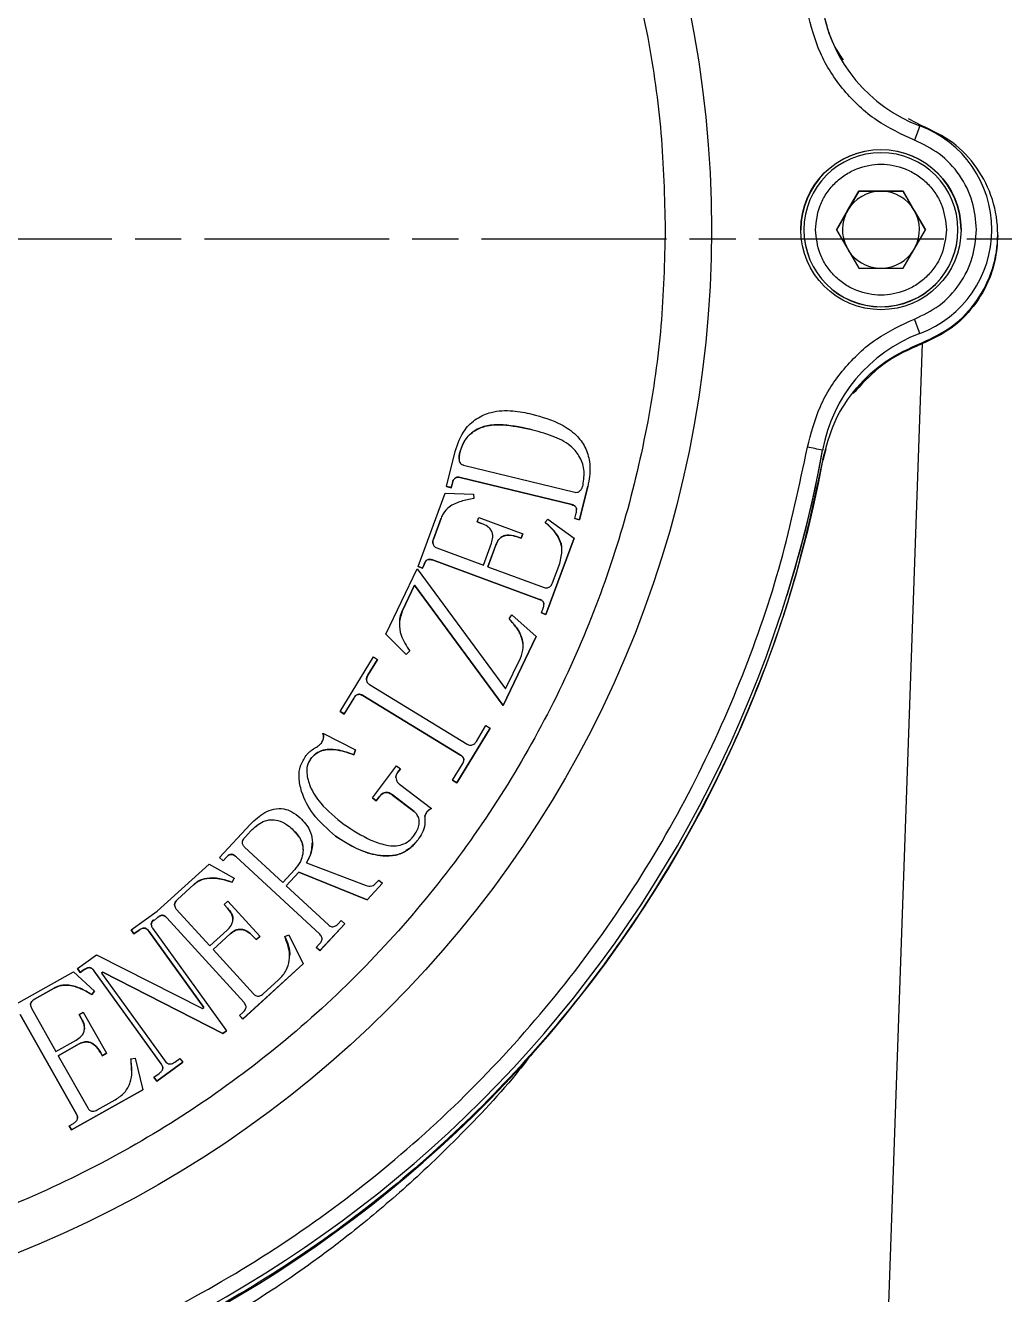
# Model space of a CAD drawing. Header units: millimetres. Extents: x 1890 to 4327, y 775 to 2498.
# Drawn here: x 3689.4 to 3753, y 2138.4 to 2220.8 of the extents above; entities that cross this region are included whole.
import ezdxf

# ---------------------------------------------------------------- set-up
doc = ezdxf.new("R2010")
doc.units = ezdxf.units.MM
doc.linetypes.add('AM_ISO08W050', pattern=[18, 12, -1.5, 3, -1.5])
doc.layers.add('AM_7', color=4, linetype='AM_ISO08W050', lineweight=25)

msp = doc.modelspace()

# ---------------------------------------------------------------- linework, layer by layer
at = {"color": 7, "linetype": 'Continuous', "lineweight": 25}
for p, q in [((3747.579, 2214.294), (3746.729, 2214.734)), ((3743.493, 2210.043), (3742.05, 2207.543)), ((3742.771, 2208.786), (3743.493, 2210.036)), ((3746.38, 2210.043), (3743.493, 2210.043)), ((3743.493, 2210.036), (3743.493, 2210.043)), ((3743.493, 2210.036), (3744.936, 2210.036)), ((3744.936, 2210.036), (3746.38, 2210.036)), ((3747.823, 2207.543), (3746.38, 2210.043)), ((3746.38, 2210.043), (3746.38, 2210.036)), ((3746.38, 2210.036), (3747.101, 2208.786)), ((3742.052, 2207.539), (3742.771, 2208.786)), ((3747.101, 2208.786), (3747.821, 2207.539)), ((3739.936, 2207.541), (3739.936, 2207.53)), ((3742.05, 2207.543), (3743.493, 2205.043)), ((3746.38, 2205.043), (3747.823, 2207.543)), ((3749.936, 2207.53), (3749.936, 2207.541)), ((3752.136, 2207.511), (3752.136, 2207.545)), ((3752.514, 2207.174), (3752.514, 2207.246)), ((3743.493, 2205.043), (3746.38, 2205.043)), ((3747.468, 2200.805), (3747.468, 2200.771)), ((3744.382, 2107.118), (3747.631, 2200.154)), ((3747.579, 2200.198), (3747.579, 2200.127)), ((3716.738, 2190.869), (3717.291, 2193.144)), ((3741.146, 2193.198), (3741.146, 2193.232)), ((3741.365, 2193.297), (3741.167, 2192.554)), ((3724.86, 2189.69), (3717.63, 2191.452)), ((3717.63, 2191.452), (3717.63, 2191.45)), ((3717.829, 2192.261), (3725.058, 2190.499)), ((3726.042, 2192.157), (3726.042, 2192.159)), ((3717.043, 2190.794), (3716.738, 2190.869)), ((3716.738, 2190.869), (3716.738, 2190.867)), ((3716.738, 2190.867), (3717.043, 2190.791)), ((3717.116, 2191.096), (3717.043, 2190.794)), ((3717.043, 2190.791), (3717.116, 2191.094)), ((3717.043, 2190.794), (3717.043, 2190.791)), ((3717.116, 2191.096), (3717.116, 2191.094)), ((3717.63, 2191.45), (3724.86, 2189.688)), ((3725.902, 2190.884), (3725.372, 2188.709)), ((3725.372, 2188.707), (3725.902, 2190.882)), ((3725.902, 2190.884), (3725.902, 2190.882)), ((3714.891, 2185.667), (3716.646, 2190.435)), ((3716.646, 2190.435), (3718.497, 2190.359)), ((3718.497, 2190.359), (3718.503, 2190.08)), ((3724.86, 2189.69), (3724.86, 2189.688)), ((3725.068, 2188.782), (3725.155, 2189.137)), ((3716.384, 2188.818), (3715.883, 2187.456)), ((3715.883, 2187.454), (3716.384, 2188.816)), ((3716.384, 2188.818), (3716.384, 2188.816)), ((3718.721, 2188.566), (3718.829, 2188.857)), ((3719.012, 2188.46), (3718.721, 2188.566)), ((3718.721, 2188.566), (3718.721, 2188.564)), ((3718.721, 2188.564), (3719.012, 2188.458)), ((3718.829, 2188.857), (3721.697, 2187.801)), ((3719.012, 2188.46), (3719.012, 2188.458)), ((3723.13, 2188.545), (3723.317, 2188.753)), ((3723.317, 2188.753), (3725.018, 2187.518)), ((3725.372, 2188.709), (3725.068, 2188.782)), ((3725.068, 2188.782), (3725.068, 2188.78)), ((3725.068, 2188.78), (3725.372, 2188.707)), ((3725.372, 2188.709), (3725.372, 2188.707)), ((3715.883, 2187.456), (3715.883, 2187.454)), ((3721.589, 2187.51), (3721.395, 2187.582)), ((3721.395, 2187.582), (3721.395, 2187.579)), ((3721.395, 2187.579), (3721.589, 2187.508)), ((3721.697, 2187.801), (3721.589, 2187.51)), ((3721.589, 2187.508), (3721.697, 2187.799)), ((3721.589, 2187.51), (3721.589, 2187.508)), ((3721.697, 2187.801), (3721.697, 2187.799)), ((3725.018, 2187.518), (3723.192, 2182.558)), ((3723.192, 2182.556), (3725.018, 2187.516)), ((3725.018, 2187.518), (3725.018, 2187.516)), ((3716.111, 2186.877), (3719.125, 2185.767)), ((3719.125, 2185.767), (3719.646, 2187.177)), ((3719.938, 2187.069), (3719.418, 2185.659)), ((3719.419, 2185.659), (3719.938, 2187.067)), ((3719.938, 2187.069), (3719.938, 2187.067)), ((3715.275, 2185.802), (3715.184, 2185.559)), ((3715.184, 2185.557), (3715.275, 2185.8)), ((3715.275, 2185.802), (3715.275, 2185.8)), ((3722.78, 2183.538), (3715.826, 2186.098)), ((3715.826, 2186.096), (3715.826, 2186.098)), ((3715.826, 2186.096), (3722.78, 2183.536)), ((3723.616, 2184.611), (3724.08, 2185.875)), ((3712.796, 2181.275), (3714.832, 2185.525)), ((3714.832, 2185.525), (3720.571, 2177.721)), ((3715.184, 2185.559), (3714.891, 2185.667)), ((3714.891, 2185.667), (3714.891, 2185.665)), ((3714.891, 2185.665), (3715.184, 2185.557)), ((3715.184, 2185.559), (3715.184, 2185.557)), ((3719.418, 2185.659), (3723.065, 2184.316)), ((3714.667, 2184.455), (3713.885, 2182.822)), ((3713.885, 2182.82), (3714.667, 2184.453)), ((3720.403, 2176.652), (3714.667, 2184.455)), ((3714.667, 2184.455), (3714.667, 2184.453)), ((3714.667, 2184.453), (3720.403, 2176.65)), ((3722.78, 2183.538), (3722.78, 2183.536)), ((3713.885, 2182.822), (3713.885, 2182.82)), ((3720.796, 2182.267), (3720.977, 2182.525)), ((3720.977, 2182.525), (3722.553, 2181.136)), ((3722.899, 2182.666), (3723.007, 2182.956)), ((3723.192, 2182.558), (3722.899, 2182.666)), ((3722.899, 2182.666), (3722.899, 2182.663)), ((3722.899, 2182.663), (3723.192, 2182.556)), ((3723.192, 2182.558), (3723.192, 2182.556)), ((3714.118, 2179.954), (3712.796, 2181.275)), ((3712.796, 2181.275), (3712.796, 2181.273)), ((3712.796, 2181.273), (3714.118, 2179.951)), ((3722.553, 2181.136), (3720.403, 2176.652)), ((3720.403, 2176.65), (3722.553, 2181.134)), ((3722.553, 2181.136), (3722.553, 2181.134)), ((3714.343, 2180.189), (3714.118, 2179.954)), ((3714.118, 2179.951), (3714.343, 2180.186)), ((3714.118, 2179.954), (3714.118, 2179.951)), ((3714.343, 2180.189), (3714.343, 2180.186)), ((3709.823, 2176.256), (3711.986, 2179.801)), ((3712.252, 2179.639), (3711.63, 2178.62)), ((3711.63, 2178.618), (3712.252, 2179.637)), ((3711.986, 2179.801), (3712.252, 2179.639)), ((3712.252, 2179.639), (3712.252, 2179.637)), ((3720.571, 2177.721), (3721.534, 2179.73)), ((3711.63, 2178.62), (3711.63, 2178.618)), ((3711.742, 2178.004), (3718.077, 2174.137)), ((3710.711, 2177.114), (3710.089, 2176.095)), ((3710.089, 2176.092), (3710.711, 2177.111)), ((3710.711, 2177.114), (3710.711, 2177.111)), ((3717.644, 2173.428), (3711.308, 2177.295)), ((3711.308, 2177.293), (3711.308, 2177.295)), ((3711.308, 2177.293), (3717.644, 2173.426)), ((3720.403, 2176.652), (3720.403, 2176.65)), ((3710.089, 2176.095), (3709.823, 2176.256)), ((3709.823, 2176.256), (3709.823, 2176.254)), ((3709.823, 2176.254), (3710.089, 2176.092)), ((3710.089, 2176.095), (3710.089, 2176.092)), ((3719.563, 2175.176), (3717.399, 2171.631)), ((3717.399, 2171.629), (3719.563, 2175.174)), ((3718.675, 2174.318), (3719.297, 2175.338)), ((3719.297, 2175.338), (3719.563, 2175.176)), ((3719.563, 2175.176), (3719.563, 2175.174)), ((3708.71, 2174.84), (3710.825, 2173.762)), ((3710.825, 2173.762), (3710.719, 2173.451)), ((3710.719, 2173.449), (3710.825, 2173.759)), ((3710.719, 2173.451), (3710.719, 2173.449)), ((3710.825, 2173.759), (3710.825, 2173.762)), ((3717.644, 2173.428), (3717.644, 2173.426)), ((3707.904, 2173.172), (3707.904, 2173.17)), ((3711.923, 2170.654), (3713.489, 2172.725)), ((3713.489, 2172.725), (3713.738, 2172.536)), ((3713.738, 2172.536), (3713.581, 2172.328)), ((3713.581, 2172.326), (3713.738, 2172.534)), ((3713.738, 2172.536), (3713.738, 2172.534)), ((3717.133, 2171.793), (3717.756, 2172.812)), ((3707.163, 2172.041), (3707.163, 2172.039)), ((3713.581, 2172.328), (3713.581, 2172.326)), ((3717.399, 2171.631), (3717.133, 2171.793)), ((3717.133, 2171.793), (3717.133, 2171.791)), ((3717.133, 2171.791), (3717.399, 2171.629)), ((3713.693, 2171.529), (3715.764, 2169.963)), ((3717.399, 2171.631), (3717.399, 2171.629)), ((3712.171, 2170.466), (3711.923, 2170.654)), ((3711.923, 2170.654), (3711.923, 2170.652)), ((3711.923, 2170.652), (3712.171, 2170.463)), ((3712.36, 2170.714), (3712.171, 2170.466)), ((3712.171, 2170.463), (3712.36, 2170.712)), ((3712.171, 2170.466), (3712.171, 2170.463)), ((3712.36, 2170.714), (3712.36, 2170.712)), ((3714.641, 2169.77), (3713.233, 2170.835)), ((3713.233, 2170.835), (3713.233, 2170.833)), ((3713.233, 2170.833), (3714.641, 2169.768)), ((3714.641, 2169.77), (3714.641, 2169.768)), ((3702.002, 2166.772), (3704.017, 2168.941)), ((3703.644, 2168.083), (3704.033, 2168.501)), ((3703.644, 2168.081), (3704.033, 2168.499)), ((3704.033, 2168.501), (3704.033, 2168.499)), ((3706.71, 2168.636), (3706.71, 2168.634)), ((3715.318, 2168.916), (3715.318, 2168.918)), ((3703.644, 2168.083), (3703.644, 2168.081)), ((3708.028, 2167.718), (3708.028, 2167.72)), ((3702.23, 2166.562), (3702.002, 2166.772)), ((3702.002, 2166.769), (3702.002, 2166.772)), ((3702.002, 2166.769), (3702.23, 2166.559)), ((3702.442, 2166.791), (3702.23, 2166.562)), ((3702.23, 2166.559), (3702.442, 2166.789)), ((3702.442, 2166.791), (3702.442, 2166.789)), ((3708.504, 2161.794), (3703.064, 2166.849)), ((3703.064, 2166.849), (3703.064, 2166.846)), ((3703.064, 2166.846), (3708.504, 2161.792)), ((3706.102, 2165.159), (3703.628, 2167.457)), ((3697.957, 2163.285), (3701.325, 2166.349)), ((3701.325, 2166.349), (3702.941, 2165.425)), ((3702.23, 2166.562), (3702.23, 2166.559)), ((3706.882, 2165.997), (3706.102, 2165.159)), ((3707.637, 2166.429), (3711.511, 2164.953)), ((3702.941, 2165.425), (3702.818, 2165.172)), ((3702.818, 2165.17), (3702.941, 2165.422)), ((3702.818, 2165.172), (3702.818, 2165.17)), ((3702.941, 2165.425), (3702.941, 2165.422)), ((3707.144, 2165.824), (3706.329, 2164.947)), ((3706.33, 2164.946), (3707.144, 2165.822)), ((3711.582, 2164.036), (3707.144, 2165.824)), ((3707.144, 2165.824), (3707.144, 2165.822)), ((3707.144, 2165.822), (3711.582, 2164.034)), ((3712.572, 2165.101), (3711.582, 2164.036)), ((3711.582, 2164.034), (3712.572, 2165.099)), ((3712.131, 2165.088), (3712.343, 2165.315)), ((3712.343, 2165.315), (3712.572, 2165.101)), ((3712.572, 2165.101), (3712.572, 2165.099)), ((3700.341, 2165.032), (3699.262, 2164.049)), ((3699.262, 2164.047), (3700.341, 2165.029)), ((3700.341, 2165.032), (3700.341, 2165.029)), ((3706.329, 2164.947), (3709.068, 2162.403)), ((3699.262, 2164.049), (3699.262, 2164.047)), ((3702.308, 2163.722), (3702.539, 2163.932)), ((3702.518, 2163.49), (3702.308, 2163.722)), ((3702.308, 2163.722), (3702.308, 2163.719)), ((3702.308, 2163.719), (3702.518, 2163.488)), ((3702.518, 2163.49), (3702.518, 2163.488)), ((3702.539, 2163.932), (3704.608, 2161.658)), ((3711.582, 2164.036), (3711.582, 2164.034)), ((3696.255, 2162.073), (3697.95, 2163.294)), ((3697.759, 2162.683), (3697.716, 2162.731)), ((3697.716, 2162.729), (3697.716, 2162.731)), ((3697.716, 2162.729), (3697.759, 2162.681)), ((3697.952, 2162.859), (3697.759, 2162.683)), ((3697.759, 2162.681), (3697.952, 2162.856)), ((3697.759, 2162.683), (3697.759, 2162.681)), ((3697.95, 2163.294), (3697.957, 2163.285)), ((3697.952, 2162.859), (3697.952, 2162.856)), ((3703.592, 2157.355), (3698.58, 2162.864)), ((3698.58, 2162.864), (3698.58, 2162.862)), ((3698.58, 2162.862), (3703.592, 2157.353)), ((3699.196, 2163.427), (3701.369, 2161.038)), ((3709.693, 2162.462), (3709.904, 2162.692)), ((3709.904, 2162.692), (3710.134, 2162.478)), ((3696.438, 2161.819), (3696.255, 2162.073)), ((3696.255, 2162.073), (3696.255, 2162.071)), ((3696.255, 2162.071), (3696.438, 2161.816)), ((3696.777, 2162.061), (3696.438, 2161.819)), ((3696.438, 2161.816), (3696.777, 2162.059)), ((3696.438, 2161.819), (3696.438, 2161.816)), ((3696.777, 2162.061), (3696.777, 2162.059)), ((3700.98, 2157.039), (3697.403, 2161.998)), ((3697.403, 2161.998), (3697.403, 2161.996)), ((3697.403, 2161.996), (3700.979, 2157.039)), ((3697.657, 2162.181), (3702.458, 2155.527)), ((3701.369, 2161.038), (3702.487, 2162.053)), ((3702.697, 2161.822), (3701.579, 2160.807)), ((3701.58, 2160.806), (3702.697, 2161.82)), ((3702.697, 2161.822), (3702.697, 2161.82)), ((3708.504, 2161.794), (3708.504, 2161.792)), ((3710.134, 2162.478), (3708.508, 2160.727)), ((3708.508, 2160.725), (3710.134, 2162.476)), ((3710.134, 2162.478), (3710.134, 2162.476)), ((3704.376, 2161.448), (3704.236, 2161.603)), ((3704.236, 2161.603), (3704.236, 2161.6)), ((3704.236, 2161.6), (3704.376, 2161.446)), ((3704.608, 2161.658), (3704.376, 2161.448)), ((3704.376, 2161.446), (3704.608, 2161.656)), ((3704.376, 2161.448), (3704.376, 2161.446)), ((3704.608, 2161.658), (3704.608, 2161.656)), ((3706.23, 2161.657), (3706.492, 2161.755)), ((3706.492, 2161.755), (3707.436, 2159.867)), ((3708.279, 2160.94), (3708.49, 2161.17)), ((3692.78, 2159.565), (3694.009, 2160.453)), ((3694.009, 2160.453), (3700.896, 2156.98)), ((3701.579, 2160.807), (3704.209, 2157.917)), ((3708.508, 2160.727), (3708.279, 2160.94)), ((3708.279, 2160.94), (3708.279, 2160.938)), ((3708.279, 2160.938), (3708.508, 2160.725)), ((3708.508, 2160.727), (3708.508, 2160.725)), ((3688.077, 2156.856), (3692.513, 2159.356)), ((3692.513, 2159.356), (3693.881, 2158.098)), ((3692.963, 2159.31), (3692.78, 2159.565)), ((3692.78, 2159.565), (3692.78, 2159.563)), ((3692.78, 2159.563), (3692.963, 2159.308)), ((3693.217, 2159.495), (3692.963, 2159.31)), ((3692.963, 2159.308), (3693.217, 2159.493)), ((3692.963, 2159.31), (3692.963, 2159.308)), ((3693.217, 2159.495), (3693.217, 2159.493)), ((3698.214, 2153.37), (3693.843, 2159.43)), ((3693.843, 2159.43), (3693.843, 2159.428)), ((3693.843, 2159.428), (3698.214, 2153.367)), ((3694.427, 2159.336), (3694.342, 2159.276)), ((3694.343, 2159.274), (3694.427, 2159.333)), ((3702.204, 2155.344), (3694.427, 2159.336)), ((3694.427, 2159.336), (3694.427, 2159.333)), ((3694.427, 2159.333), (3702.204, 2155.342)), ((3707.436, 2159.867), (3703.506, 2156.29)), ((3703.506, 2156.288), (3707.436, 2159.865)), ((3707.436, 2159.867), (3707.436, 2159.865)), ((3694.342, 2159.276), (3698.468, 2153.554)), ((3704.837, 2157.923), (3705.839, 2158.836)), ((3691.265, 2158.293), (3689.998, 2157.58)), ((3689.998, 2157.578), (3691.265, 2158.291)), ((3691.265, 2158.293), (3691.265, 2158.291)), ((3693.881, 2158.098), (3693.704, 2157.879)), ((3693.704, 2157.876), (3693.881, 2158.096)), ((3693.704, 2157.879), (3693.704, 2157.876)), ((3693.881, 2158.098), (3693.881, 2158.096)), ((3689.793, 2156.987), (3691.375, 2154.18)), ((3689.998, 2157.58), (3689.998, 2157.578)), ((3700.896, 2156.98), (3700.98, 2157.039)), ((3703.592, 2157.355), (3703.592, 2157.353)), ((3692.718, 2150.104), (3689.069, 2156.578)), ((3689.069, 2156.576), (3692.718, 2150.102)), ((3692.885, 2156.582), (3693.157, 2156.734)), ((3693.037, 2156.31), (3692.885, 2156.582)), ((3692.885, 2156.582), (3692.885, 2156.58)), ((3692.885, 2156.58), (3693.037, 2156.308)), ((3693.037, 2156.31), (3693.037, 2156.308)), ((3693.157, 2156.734), (3694.661, 2154.062)), ((3703.296, 2156.521), (3703.527, 2156.733)), ((3703.506, 2156.29), (3703.296, 2156.521)), ((3703.296, 2156.521), (3703.296, 2156.519)), ((3703.296, 2156.519), (3703.506, 2156.288)), ((3703.506, 2156.29), (3703.506, 2156.288)), ((3702.458, 2155.527), (3702.204, 2155.344)), ((3702.204, 2155.342), (3702.458, 2155.525)), ((3702.204, 2155.344), (3702.204, 2155.342)), ((3702.458, 2155.527), (3702.458, 2155.525)), ((3691.375, 2154.18), (3692.689, 2154.92)), ((3692.841, 2154.648), (3691.527, 2153.908)), ((3691.528, 2153.907), (3692.841, 2154.646)), ((3692.841, 2154.648), (3692.841, 2154.646)), ((3691.527, 2153.908), (3693.442, 2150.512)), ((3694.39, 2153.91), (3694.288, 2154.091)), ((3694.288, 2154.091), (3694.288, 2154.089)), ((3694.288, 2154.089), (3694.39, 2153.908)), ((3694.661, 2154.062), (3694.39, 2153.91)), ((3694.39, 2153.908), (3694.661, 2154.06)), ((3694.39, 2153.91), (3694.39, 2153.908)), ((3694.661, 2154.062), (3694.661, 2154.06)), ((3696.239, 2153.7), (3696.515, 2153.737)), ((3696.239, 2153.698), (3696.257, 2152.938)), ((3696.515, 2153.737), (3697.013, 2151.691)), ((3699.094, 2153.489), (3699.433, 2153.734)), ((3699.433, 2153.734), (3699.618, 2153.479)), ((3697.738, 2152.512), (3698.077, 2152.757)), ((3699.618, 2153.479), (3697.923, 2152.258)), ((3697.923, 2152.256), (3699.618, 2153.477)), ((3698.214, 2153.37), (3698.214, 2153.367)), ((3699.618, 2153.479), (3699.618, 2153.477)), ((3697.923, 2152.258), (3697.738, 2152.512)), ((3697.738, 2152.512), (3697.738, 2152.51)), ((3697.738, 2152.51), (3697.923, 2152.256)), ((3697.923, 2152.258), (3697.923, 2152.256)), ((3697.013, 2151.691), (3692.396, 2149.089)), ((3692.396, 2149.086), (3697.013, 2151.689)), ((3697.013, 2151.691), (3697.013, 2151.689)), ((3694.055, 2150.381), (3695.232, 2151.044)), ((3692.244, 2149.36), (3692.515, 2149.512)), ((3692.718, 2150.104), (3692.718, 2150.102)), ((3692.396, 2149.089), (3692.244, 2149.36)), ((3692.244, 2149.36), (3692.244, 2149.358)), ((3692.244, 2149.358), (3692.396, 2149.086)), ((3692.396, 2149.089), (3692.396, 2149.086))]:
    msp.add_line(p, q, dxfattribs=at)
for centre, radius in [((3662.436, 2207.547), 71.5), ((3744.936, 2207.547), 5.2)]:
    msp.add_circle(centre, radius, dxfattribs=at)
for centre, radius, start, end in [((3750.984, 2223.646), 10, 190.30615, 249.41337), ((4056.249, 2097.505), 330.126, 159.28349, 159.4567), ((3744.936, 2207.545), 7.2, 359.99987, 69.41339), ((3744.936, 2207.53), 5.2, 0.00011, 179.99974), ((3744.936, 2207.541), 5, 359.99995, 179.99959), ((3744.936, 2207.536), 2.5, 89.99966, 149.9996), ((3744.936, 2207.536), 2.5, 29.99978, 89.99971), ((3744.936, 2207.536), 2.5, 149.99962, 207.09742), ((3744.936, 2207.536), 2.5, 332.90197, 29.99975), ((3744.936, 2207.541), 5, 179.99978, 359.99975), ((3744.936, 2207.53), 5, 179.99978, 359.99975), ((3744.936, 2207.545), 7.2, 290.58661, 359.99981), ((3744.936, 2207.536), 2.5, 212.9021, 265.89476), ((3744.936, 2207.536), 2.5, 274.10462, 327.09726), ((3433.573, 2083.706), 335.026, 20.45808, 20.62944), ((3750.984, 2191.443), 10, 110.58663, 169.69385), ((3662.437, 2207.545), 80, 280.30604, 349.69383), ((3662.437, 2207.511), 80, 342.76842, 349.69388), ((3719.113, 2076.262), 119.028, 79.33268, 79.81423), ((3750.984, 2191.409), 10, 168.01767, 169.69388), ((3662.514, 2207.173), 80, 281.36448, 349.47139)]:
    msp.add_arc(centre, radius, start, end, dxfattribs=at)
for points, knots in [([(3593.936, 2207.553), (3593.991, 2209.642), (3594.101, 2213.821), (3595.011, 2220.159), (3596.497, 2226.512), (3598.671, 2232.877), (3601.502, 2239.101), (3605.016, 2245.123), (3609.17, 2250.815), (3613.913, 2256.077), (3619.175, 2260.82), (3624.866, 2264.974), (3630.889, 2268.488), (3637.112, 2271.319), (3643.478, 2273.491), (3649.83, 2274.986), (3656.169, 2275.863), (3662.436, 2276.148), (3668.704, 2275.863), (3675.042, 2274.986), (3681.395, 2273.491), (3687.761, 2271.319), (3693.984, 2268.488), (3700.006, 2264.974), (3705.698, 2260.82), (3710.96, 2256.077), (3715.703, 2250.815), (3719.857, 2245.123), (3723.371, 2239.101), (3726.202, 2232.878), (3728.376, 2226.512), (3729.862, 2220.159), (3730.772, 2213.821), (3730.882, 2209.642), (3730.936, 2207.553)], [0, 0, 0, 0, 0.0291236, 0.0582485, 0.08912, 0.1199941, 0.1519015, 0.1843128, 0.2170688, 0.25, 0.2829312, 0.3156872, 0.3480985, 0.3800059, 0.4108775, 0.4417515, 0.4708745, 0.5, 0.529123, 0.5582485, 0.58912, 0.6199941, 0.6519015, 0.6843128, 0.7170688, 0.75, 0.7829312, 0.8156872, 0.8480985, 0.8800059, 0.9108775, 0.9417515, 0.9708751, 1, 1, 1, 1]), ([(3747.116, 2213.351), (3746.27, 2213.742), (3744.547, 2214.537), (3742.455, 2216.527), (3740.87, 2218.941), (3740.395, 2220.778), (3740.162, 2221.681)], [0, 0, 0, 0, 0.245796, 0.5, 0.754204, 1, 1, 1, 1]), ([(3742.497, 2218.577), (3742.309, 2218.847), (3741.626, 2219.829), (3741.36, 2221.008), (3741.167, 2221.863)], [0, 0, 0, 0, 0.275029, 1, 1, 1, 1]), ([(3751.136, 2207.547), (3751.084, 2208.159), (3750.976, 2209.411), (3750.106, 2211.128), (3748.805, 2212.546), (3747.671, 2213.087), (3747.116, 2213.351)], [0, 0, 0, 0, 0.244178, 0.5, 0.755822, 1, 1, 1, 1]), ([(3740.686, 2207.543), (3740.743, 2208.077), (3740.831, 2208.9), (3741.361, 2209.889), (3741.909, 2210.569), (3742.59, 2211.121), (3743.579, 2211.635), (3744.936, 2211.895), (3746.294, 2211.635), (3747.283, 2211.121), (3747.964, 2210.569), (3748.512, 2209.889), (3749.042, 2208.9), (3749.13, 2208.077), (3749.186, 2207.543)], [0, 0, 0, 0, 0.119728, 0.18418, 0.25, 0.31582, 0.380272, 0.5, 0.619728, 0.68418, 0.75, 0.81582, 0.880272, 1, 1, 1, 1]), ([(3730.936, 2207.553), (3730.882, 2205.464), (3730.772, 2201.286), (3729.862, 2194.947), (3728.376, 2188.595), (3726.202, 2182.229), (3723.371, 2176.006), (3719.857, 2169.983), (3715.703, 2164.292), (3710.96, 2159.03), (3705.698, 2154.287), (3700.006, 2150.133), (3693.984, 2146.619), (3687.761, 2143.787), (3681.395, 2141.616), (3675.043, 2140.121), (3668.704, 2139.244), (3662.437, 2138.958), (3656.169, 2139.244), (3649.831, 2140.121), (3643.478, 2141.616), (3637.112, 2143.787), (3630.889, 2146.619), (3624.866, 2150.133), (3619.175, 2154.287), (3613.913, 2159.03), (3609.17, 2164.292), (3605.016, 2169.983), (3601.502, 2176.006), (3598.671, 2182.229), (3596.497, 2188.595), (3595.011, 2194.947), (3594.101, 2201.286), (3593.991, 2205.464), (3593.936, 2207.553)], [0, 0, 0, 0, 0.029124, 0.058248, 0.08912, 0.119994, 0.151902, 0.184313, 0.217069, 0.25, 0.282931, 0.315687, 0.348098, 0.380006, 0.410878, 0.441752, 0.470875, 0.5, 0.529123, 0.558248, 0.58912, 0.619994, 0.651902, 0.684313, 0.717069, 0.75, 0.782931, 0.815687, 0.848098, 0.880006, 0.910878, 0.941752, 0.970875, 1, 1, 1, 1]), ([(3749.186, 2207.543), (3749.13, 2207.008), (3749.042, 2206.186), (3748.512, 2205.196), (3747.964, 2204.516), (3747.283, 2203.964), (3746.293, 2203.451), (3744.936, 2203.19), (3743.579, 2203.451), (3742.59, 2203.964), (3741.909, 2204.516), (3741.36, 2205.196), (3740.831, 2206.186), (3740.743, 2207.008), (3740.686, 2207.543)], [0, 0, 0, 0, 0.119728, 0.18418, 0.25, 0.31582, 0.380272, 0.5, 0.619728, 0.68418, 0.75, 0.81582, 0.880272, 1, 1, 1, 1]), ([(3747.116, 2201.743), (3747.671, 2202.007), (3748.805, 2202.548), (3750.106, 2203.966), (3750.976, 2205.683), (3751.084, 2206.935), (3751.136, 2207.547)], [0, 0, 0, 0, 0.244178, 0.5, 0.755822, 1, 1, 1, 1]), ([(3752.514, 2207.174), (3752.478, 2206.617), (3752.412, 2205.583), (3751.845, 2203.918), (3750.86, 2202.332), (3749.362, 2200.931), (3748.167, 2200.392), (3747.579, 2200.127)], [0, 0, 0, 0, 0.182468, 0.338737, 0.571946, 0.789459, 1, 1, 1, 1]), ([(3740.162, 2193.413), (3740.395, 2194.316), (3740.87, 2196.153), (3742.455, 2198.567), (3744.547, 2200.557), (3746.27, 2201.352), (3747.116, 2201.743)], [0, 0, 0, 0, 0.2457963, 0.5, 0.7542037, 1, 1, 1, 1]), ([(3747.579, 2200.127), (3746.753, 2199.76), (3745.043, 2199.001), (3743.783, 2197.618), (3743.132, 2196.904)], [0, 0, 0, 0, 0.483329, 1, 1, 1, 1]), ([(3717.291, 2193.144), (3717.462, 2193.642), (3717.746, 2194.472), (3718.66, 2195.315), (3719.738, 2195.784), (3720.998, 2195.835), (3721.867, 2195.656), (3722.279, 2195.571)], [0, 0, 0, 0, 0.247075, 0.411707, 0.576376, 0.799459, 1, 1, 1, 1]), ([(3717.596, 2193.066), (3717.709, 2193.392), (3717.905, 2193.952), (3718.544, 2194.516), (3719.36, 2194.868), (3720.609, 2194.91), (3721.566, 2194.706), (3722.144, 2194.582)], [0, 0, 0, 0, 0.187288, 0.322879, 0.458162, 0.672864, 1, 1, 1, 1]), ([(3722.144, 2194.585), (3721.486, 2194.724), (3720.533, 2194.927), (3719.247, 2194.837), (3718.438, 2194.468), (3717.882, 2193.87), (3717.677, 2193.369), (3717.606, 2193.107), (3717.596, 2193.069)], [0, 0, 0, 0, 0.370461, 0.536516, 0.705021, 0.84958, 0.977988, 1, 1, 1, 1]), ([(3722.279, 2195.571), (3722.926, 2195.385), (3723.959, 2195.088), (3725.133, 2194.296), (3725.775, 2193.443), (3726.093, 2192.394), (3726.041, 2191.516), (3725.926, 2190.992), (3725.902, 2190.884)], [0, 0, 0, 0, 0.297111, 0.47381, 0.61789, 0.761902, 0.950798, 1, 1, 1, 1]), ([(3725.598, 2190.957), (3725.645, 2191.296), (3725.736, 2191.95), (3725.392, 2192.862), (3724.693, 2193.66), (3723.547, 2194.2), (3722.633, 2194.45), (3722.144, 2194.585)], [0, 0, 0, 0, 0.178845, 0.344366, 0.496994, 0.730831, 1, 1, 1, 1]), ([(3676.57, 2129.822), (3679.066, 2130.348), (3684.103, 2131.41), (3691.48, 2133.949), (3698.722, 2137.218), (3705.701, 2141.281), (3712.304, 2146.093), (3718.398, 2151.585), (3723.891, 2157.679), (3728.702, 2164.282), (3732.765, 2171.261), (3736.034, 2178.503), (3738.573, 2185.88), (3739.635, 2190.917), (3740.162, 2193.413)], [0, 0, 0, 0, 0.0799588, 0.1613715, 0.2441424, 0.3288926, 0.4142166, 0.5, 0.5857784, 0.6711024, 0.7558576, 0.8386237, 0.9200388, 1, 1, 1, 1]), ([(3717.553, 2192.65), (3717.55, 2192.669), (3717.532, 2192.808), (3717.566, 2192.946), (3717.596, 2193.066)], [0, 0, 0, 0, 0.133985, 1, 1, 1, 1]), ([(3717.596, 2193.069), (3717.577, 2192.974), (3717.541, 2192.799), (3717.544, 2192.575), (3717.6, 2192.418), (3717.681, 2192.322), (3717.767, 2192.28), (3717.816, 2192.265), (3717.829, 2192.261)], [0, 0, 0, 0, 0.3092031, 0.5693339, 0.7017053, 0.8348468, 0.9586804, 1, 1, 1, 1]), ([(3717.63, 2191.452), (3717.573, 2191.464), (3717.482, 2191.482), (3717.354, 2191.457), (3717.255, 2191.397), (3717.166, 2191.274), (3717.135, 2191.164), (3717.116, 2191.096)], [0, 0, 0, 0, 0.2389344, 0.3835198, 0.5293247, 0.7100539, 1, 1, 1, 1]), ([(3717.116, 2191.094), (3717.14, 2191.177), (3717.174, 2191.294), (3717.28, 2191.416), (3717.384, 2191.465), (3717.506, 2191.476), (3717.588, 2191.459), (3717.63, 2191.45)], [0, 0, 0, 0, 0.352506, 0.502018, 0.653531, 0.821261, 1, 1, 1, 1]), ([(3725.058, 2190.499), (3725.113, 2190.49), (3725.206, 2190.476), (3725.333, 2190.523), (3725.441, 2190.61), (3725.539, 2190.756), (3725.577, 2190.886), (3725.598, 2190.957)], [0, 0, 0, 0, 0.2039125, 0.3489118, 0.4932734, 0.7202809, 1, 1, 1, 1]), ([(3718.503, 2190.08), (3718.225, 2190.032), (3717.666, 2189.935), (3716.956, 2189.62), (3716.544, 2189.186), (3716.425, 2188.913), (3716.384, 2188.818)], [0, 0, 0, 0, 0.326957, 0.656983, 0.880506, 1, 1, 1, 1]), ([(3725.155, 2189.137), (3725.174, 2189.228), (3725.2, 2189.354), (3725.15, 2189.51), (3725.079, 2189.592), (3724.981, 2189.656), (3724.903, 2189.678), (3724.86, 2189.69)], [0, 0, 0, 0, 0.376564, 0.520712, 0.664612, 0.816576, 1, 1, 1, 1]), ([(3724.86, 2189.688), (3724.915, 2189.672), (3725.007, 2189.645), (3725.108, 2189.563), (3725.163, 2189.477), (3725.183, 2189.409), (3725.18, 2189.374), (3725.179, 2189.371)], [0, 0, 0, 0, 0.350165, 0.583321, 0.781194, 0.979417, 1, 1, 1, 1]), ([(3719.646, 2187.177), (3719.686, 2187.309), (3719.752, 2187.522), (3719.731, 2187.833), (3719.611, 2188.081), (3719.367, 2188.311), (3719.142, 2188.405), (3719.012, 2188.46)], [0, 0, 0, 0, 0.250694, 0.402945, 0.556475, 0.743783, 1, 1, 1, 1]), ([(3724.08, 2185.875), (3724.158, 2186.167), (3724.292, 2186.674), (3724.108, 2187.406), (3723.726, 2188.026), (3723.346, 2188.357), (3723.13, 2188.545)], [0, 0, 0, 0, 0.291975, 0.5068433, 0.7208193, 1, 1, 1, 1]), ([(3723.13, 2188.543), (3723.444, 2188.254), (3723.92, 2187.816), (3724.218, 2187.091), (3724.203, 2186.759), (3724.199, 2186.647)], [0, 0, 0, 0, 0.5605682, 0.8525163, 1, 1, 1, 1]), ([(3715.883, 2187.456), (3715.863, 2187.386), (3715.831, 2187.273), (3715.853, 2187.122), (3715.903, 2187.011), (3715.993, 2186.927), (3716.071, 2186.893), (3716.111, 2186.877)], [0, 0, 0, 0, 0.306278, 0.493908, 0.637476, 0.819066, 1, 1, 1, 1]), ([(3715.851, 2187.192), (3715.847, 2187.235), (3715.84, 2187.324), (3715.868, 2187.41), (3715.883, 2187.454)], [0, 0, 0, 0, 0.480167, 1, 1, 1, 1]), ([(3719.938, 2187.067), (3719.993, 2187.193), (3720.081, 2187.397), (3720.315, 2187.604), (3720.589, 2187.707), (3720.965, 2187.715), (3721.238, 2187.629), (3721.395, 2187.579)], [0, 0, 0, 0, 0.230691, 0.373512, 0.516628, 0.721111, 1, 1, 1, 1]), ([(3721.395, 2187.582), (3721.202, 2187.64), (3720.916, 2187.727), (3720.519, 2187.693), (3720.264, 2187.574), (3720.059, 2187.356), (3719.983, 2187.175), (3719.938, 2187.069)], [0, 0, 0, 0, 0.339516, 0.502236, 0.666705, 0.806821, 1, 1, 1, 1]), ([(3715.826, 2186.098), (3715.77, 2186.115), (3715.68, 2186.143), (3715.549, 2186.134), (3715.446, 2186.087), (3715.346, 2185.974), (3715.303, 2185.87), (3715.275, 2185.802)], [0, 0, 0, 0, 0.238273, 0.386342, 0.535522, 0.694283, 1, 1, 1, 1]), ([(3715.275, 2185.8), (3715.31, 2185.886), (3715.359, 2186.004), (3715.485, 2186.108), (3715.594, 2186.14), (3715.711, 2186.132), (3715.789, 2186.108), (3715.826, 2186.096)], [0, 0, 0, 0, 0.379298, 0.521166, 0.663365, 0.839848, 1, 1, 1, 1]), ([(3723.065, 2184.316), (3723.12, 2184.3), (3723.21, 2184.274), (3723.342, 2184.295), (3723.453, 2184.356), (3723.552, 2184.463), (3723.594, 2184.56), (3723.616, 2184.611)], [0, 0, 0, 0, 0.238521, 0.395636, 0.552314, 0.766778, 1, 1, 1, 1]), ([(3723.007, 2182.956), (3723.037, 2183.048), (3723.077, 2183.175), (3723.039, 2183.34), (3722.968, 2183.438), (3722.875, 2183.501), (3722.806, 2183.528), (3722.78, 2183.538)], [0, 0, 0, 0, 0.39106, 0.540188, 0.690013, 0.882685, 1, 1, 1, 1]), ([(3722.78, 2183.536), (3722.836, 2183.512), (3722.924, 2183.475), (3723.015, 2183.378), (3723.055, 2183.293), (3723.055, 2183.238), (3723.054, 2183.217)], [0, 0, 0, 0, 0.3984195, 0.6317471, 0.8667713, 1, 1, 1, 1]), ([(3713.885, 2182.822), (3713.79, 2182.549), (3713.608, 2182.026), (3713.775, 2181.068), (3714.13, 2180.518), (3714.343, 2180.189)], [0, 0, 0, 0, 0.304636, 0.583296, 1, 1, 1, 1]), ([(3713.699, 2181.941), (3713.698, 2182.084), (3713.696, 2182.39), (3713.819, 2182.671), (3713.885, 2182.82)], [0, 0, 0, 0, 0.4699412, 1, 1, 1, 1]), ([(3721.534, 2179.73), (3721.615, 2179.957), (3721.77, 2180.395), (3721.625, 2181.145), (3721.267, 2181.764), (3720.936, 2182.118), (3720.796, 2182.267)], [0, 0, 0, 0, 0.25104, 0.485737, 0.783075, 1, 1, 1, 1]), ([(3720.796, 2182.265), (3720.955, 2182.093), (3721.316, 2181.699), (3721.669, 2181.073), (3721.69, 2180.617), (3721.697, 2180.463)], [0, 0, 0, 0, 0.34095, 0.7784, 1, 1, 1, 1]), ([(3711.541, 2178.313), (3711.541, 2178.315), (3711.53, 2178.373), (3711.559, 2178.483), (3711.607, 2178.575), (3711.63, 2178.618)], [0, 0, 0, 0, 0.019576, 0.546013, 1, 1, 1, 1]), ([(3711.63, 2178.62), (3711.593, 2178.544), (3711.537, 2178.43), (3711.538, 2178.258), (3711.585, 2178.14), (3711.661, 2178.057), (3711.718, 2178.02), (3711.742, 2178.004)], [0, 0, 0, 0, 0.3520414, 0.5318269, 0.7130337, 0.8778643, 1, 1, 1, 1]), ([(3711.308, 2177.295), (3711.255, 2177.324), (3711.171, 2177.37), (3711.038, 2177.381), (3710.926, 2177.353), (3710.808, 2177.263), (3710.748, 2177.171), (3710.711, 2177.114)], [0, 0, 0, 0, 0.247687, 0.39562, 0.54446, 0.717172, 1, 1, 1, 1]), ([(3710.711, 2177.111), (3710.758, 2177.183), (3710.826, 2177.286), (3710.965, 2177.367), (3711.073, 2177.378), (3711.192, 2177.357), (3711.265, 2177.317), (3711.308, 2177.293)], [0, 0, 0, 0, 0.352181, 0.502478, 0.654205, 0.796783, 1, 1, 1, 1]), ([(3708.178, 2173.877), (3708.216, 2173.902), (3708.293, 2173.951), (3708.443, 2174.051), (3708.546, 2174.14), (3708.613, 2174.199)], [0, 0, 0, 0, 0.2516063, 0.5032378, 1, 1, 1, 1]), ([(3708.613, 2174.199), (3708.659, 2174.279), (3708.749, 2174.435), (3708.759, 2174.669), (3708.722, 2174.796), (3708.71, 2174.84)], [0, 0, 0, 0, 0.406204, 0.795736, 1, 1, 1, 1]), ([(3708.71, 2174.838), (3708.74, 2174.747), (3708.771, 2174.656), (3708.749, 2174.568), (3708.749, 2174.568)], [0, 0, 0, 0, 0.998825, 1, 1, 1, 1]), ([(3718.077, 2174.137), (3718.128, 2174.111), (3718.214, 2174.065), (3718.352, 2174.064), (3718.468, 2174.103), (3718.583, 2174.187), (3718.641, 2174.27), (3718.675, 2174.318)], [0, 0, 0, 0, 0.239524, 0.40579, 0.571729, 0.750468, 1, 1, 1, 1]), ([(3709.525, 2168.171), (3709.013, 2168.614), (3708.08, 2169.424), (3707.356, 2170.815), (3707.122, 2171.911), (3707.21, 2172.742), (3707.48, 2173.176), (3707.614, 2173.392)], [0, 0, 0, 0, 0.329821, 0.602198, 0.751389, 0.876805, 1, 1, 1, 1]), ([(3707.614, 2173.392), (3707.654, 2173.44), (3707.734, 2173.536), (3707.919, 2173.704), (3708.075, 2173.808), (3708.178, 2173.877)], [0, 0, 0, 0, 0.250844, 0.502068, 1, 1, 1, 1]), ([(3710.719, 2173.451), (3710.405, 2173.562), (3709.845, 2173.76), (3709.066, 2173.831), (3708.465, 2173.675), (3708.109, 2173.424), (3707.951, 2173.23), (3707.904, 2173.172)], [0, 0, 0, 0, 0.327037, 0.582977, 0.7546195, 0.9267447, 1, 1, 1, 1]), ([(3707.904, 2173.17), (3708.017, 2173.297), (3708.261, 2173.57), (3708.821, 2173.798), (3709.682, 2173.809), (3710.305, 2173.593), (3710.719, 2173.449)], [0, 0, 0, 0, 0.165221, 0.356832, 0.573119, 1, 1, 1, 1]), ([(3717.756, 2172.812), (3717.799, 2172.89), (3717.86, 2172.999), (3717.867, 2173.161), (3717.826, 2173.262), (3717.753, 2173.356), (3717.683, 2173.403), (3717.644, 2173.428)], [0, 0, 0, 0, 0.364982, 0.510318, 0.655638, 0.805835, 1, 1, 1, 1]), ([(3717.644, 2173.426), (3717.693, 2173.394), (3717.774, 2173.339), (3717.839, 2173.229), (3717.867, 2173.154), (3717.862, 2173.115), (3717.861, 2173.108)], [0, 0, 0, 0, 0.429095, 0.711731, 0.943174, 1, 1, 1, 1]), ([(3707.904, 2173.172), (3707.821, 2173.022), (3707.664, 2172.741), (3707.655, 2172.105), (3707.888, 2171.253), (3708.68, 2170.051), (3709.55, 2169.351), (3710.089, 2168.917)], [0, 0, 0, 0, 0.097711, 0.183041, 0.35825, 0.602223, 1, 1, 1, 1]), ([(3713.581, 2172.328), (3713.54, 2172.264), (3713.467, 2172.152), (3713.441, 2171.961), (3713.473, 2171.795), (3713.559, 2171.644), (3713.646, 2171.569), (3713.693, 2171.529)], [0, 0, 0, 0, 0.249315, 0.4358137, 0.6227966, 0.7970359, 1, 1, 1, 1]), ([(3713.458, 2171.946), (3713.455, 2171.967), (3713.446, 2172.042), (3713.485, 2172.178), (3713.548, 2172.275), (3713.581, 2172.326)], [0, 0, 0, 0, 0.151132, 0.552434, 1, 1, 1, 1]), ([(3713.233, 2170.835), (3713.161, 2170.885), (3713.043, 2170.966), (3712.847, 2171.007), (3712.685, 2170.984), (3712.509, 2170.892), (3712.418, 2170.783), (3712.36, 2170.714)], [0, 0, 0, 0, 0.257237, 0.420431, 0.584481, 0.733875, 1, 1, 1, 1]), ([(3712.36, 2170.712), (3712.415, 2170.777), (3712.505, 2170.885), (3712.68, 2170.981), (3712.843, 2171.005), (3713.039, 2170.965), (3713.157, 2170.885), (3713.233, 2170.833)], [0, 0, 0, 0, 0.251206, 0.415599, 0.580778, 0.730319, 1, 1, 1, 1]), ([(3704.017, 2168.941), (3704.306, 2169.218), (3704.747, 2169.643), (3705.523, 2169.95), (3706.144, 2169.973), (3706.744, 2169.762), (3707.062, 2169.498), (3707.236, 2169.353)], [0, 0, 0, 0, 0.321782, 0.493409, 0.666308, 0.816214, 1, 1, 1, 1]), ([(3704.033, 2168.501), (3704.283, 2168.739), (3704.653, 2169.09), (3705.31, 2169.258), (3705.841, 2169.197), (3706.32, 2168.97), (3706.593, 2168.737), (3706.71, 2168.636)], [0, 0, 0, 0, 0.331594, 0.48998, 0.648562, 0.847889, 1, 1, 1, 1]), ([(3704.033, 2168.499), (3704.283, 2168.737), (3704.653, 2169.088), (3705.31, 2169.256), (3705.841, 2169.195), (3706.32, 2168.968), (3706.593, 2168.735), (3706.71, 2168.634)], [0, 0, 0, 0, 0.3315942, 0.48998, 0.6485616, 0.8478895, 1, 1, 1, 1]), ([(3707.236, 2169.353), (3707.471, 2169.102), (3707.861, 2168.685), (3708.056, 2167.907), (3708.017, 2167.154), (3707.775, 2166.692), (3707.637, 2166.429)], [0, 0, 0, 0, 0.3135051, 0.5209519, 0.7271537, 1, 1, 1, 1]), ([(3714.602, 2168.171), (3714.712, 2168.334), (3714.889, 2168.596), (3714.981, 2169.006), (3714.949, 2169.327), (3714.82, 2169.583), (3714.696, 2169.712), (3714.641, 2169.77)], [0, 0, 0, 0, 0.329126, 0.528564, 0.696809, 0.865433, 1, 1, 1, 1]), ([(3715.334, 2169.31), (3715.335, 2169.183), (3715.336, 2168.861), (3715.178, 2168.371), (3714.965, 2168.061), (3714.863, 2167.911)], [0, 0, 0, 0, 0.2516938, 0.6389543, 1, 1, 1, 1]), ([(3715.462, 2169.735), (3715.429, 2169.688), (3715.369, 2169.602), (3715.319, 2169.454), (3715.329, 2169.359), (3715.334, 2169.31)], [0, 0, 0, 0, 0.379574, 0.681533, 1, 1, 1, 1]), ([(3715.336, 2169.446), (3715.335, 2169.461), (3715.333, 2169.538), (3715.394, 2169.634), (3715.445, 2169.71), (3715.462, 2169.733)], [0, 0, 0, 0, 0.136759, 0.726608, 1, 1, 1, 1]), ([(3715.764, 2169.963), (3715.736, 2169.948), (3715.679, 2169.918), (3715.574, 2169.86), (3715.506, 2169.79), (3715.466, 2169.741), (3715.462, 2169.735)], [0, 0, 0, 0, 0.25202, 0.504232, 0.940351, 1, 1, 1, 1]), ([(3715.462, 2169.733), (3715.482, 2169.758), (3715.537, 2169.827), (3715.644, 2169.899), (3715.729, 2169.943), (3715.764, 2169.961)], [0, 0, 0, 0, 0.252155, 0.688227, 1, 1, 1, 1]), ([(3706.71, 2168.636), (3706.901, 2168.438), (3707.212, 2168.115), (3707.435, 2167.523), (3707.423, 2167.003), (3707.258, 2166.465), (3707.017, 2166.165), (3706.882, 2165.997)], [0, 0, 0, 0, 0.272894, 0.445011, 0.618101, 0.78577, 1, 1, 1, 1]), ([(3706.71, 2168.634), (3706.897, 2168.436), (3707.202, 2168.113), (3707.418, 2167.613), (3707.405, 2167.363), (3707.401, 2167.285)], [0, 0, 0, 0, 0.522164, 0.851498, 1, 1, 1, 1]), ([(3710.089, 2168.917), (3710.654, 2168.55), (3711.499, 2168.001), (3712.669, 2167.592), (3713.405, 2167.498), (3713.972, 2167.627), (3714.357, 2167.876), (3714.534, 2168.09), (3714.602, 2168.171)], [0, 0, 0, 0, 0.399545, 0.597137, 0.733747, 0.835099, 0.936852, 1, 1, 1, 1]), ([(3703.628, 2167.457), (3703.583, 2167.506), (3703.513, 2167.581), (3703.481, 2167.72), (3703.497, 2167.852), (3703.553, 2167.979), (3703.618, 2168.053), (3703.644, 2168.083)], [0, 0, 0, 0, 0.273037, 0.428356, 0.583344, 0.832242, 1, 1, 1, 1]), ([(3703.49, 2167.744), (3703.492, 2167.772), (3703.497, 2167.859), (3703.554, 2167.977), (3703.618, 2168.051), (3703.644, 2168.081)], [0, 0, 0, 0, 0.219969, 0.685936, 1, 1, 1, 1]), ([(3707.637, 2166.427), (3707.769, 2166.657), (3707.999, 2167.06), (3708.004, 2167.522), (3708.006, 2167.72)], [0, 0, 0, 0, 0.5716087, 1, 1, 1, 1]), ([(3714.863, 2167.911), (3714.635, 2167.657), (3714.235, 2167.212), (3713.426, 2166.888), (3712.352, 2166.853), (3710.975, 2167.232), (3710.016, 2167.853), (3709.525, 2168.171)], [0, 0, 0, 0, 0.169563, 0.297883, 0.425995, 0.705761, 1, 1, 1, 1]), ([(3709.525, 2168.169), (3710.096, 2167.806), (3711.047, 2167.202), (3712.422, 2166.859), (3713.438, 2166.878), (3714.201, 2167.21), (3714.632, 2167.622), (3714.827, 2167.865), (3714.863, 2167.909)], [0, 0, 0, 0, 0.338672, 0.564061, 0.703233, 0.843334, 0.971256, 1, 1, 1, 1]), ([(3703.064, 2166.849), (3703.007, 2166.895), (3702.922, 2166.963), (3702.781, 2166.99), (3702.668, 2166.971), (3702.551, 2166.9), (3702.481, 2166.83), (3702.442, 2166.791)], [0, 0, 0, 0, 0.300741, 0.442976, 0.585498, 0.770192, 1, 1, 1, 1]), ([(3702.442, 2166.789), (3702.494, 2166.841), (3702.572, 2166.919), (3702.707, 2166.98), (3702.815, 2166.986), (3702.932, 2166.949), (3703.011, 2166.893), (3703.057, 2166.853), (3703.064, 2166.846)], [0, 0, 0, 0, 0.305437, 0.45492, 0.605394, 0.744594, 0.96103, 1, 1, 1, 1]), ([(3702.818, 2165.172), (3702.552, 2165.257), (3702.018, 2165.429), (3701.25, 2165.48), (3700.67, 2165.297), (3700.429, 2165.103), (3700.341, 2165.032)], [0, 0, 0, 0, 0.3213061, 0.6452902, 0.8696576, 1, 1, 1, 1]), ([(3700.341, 2165.029), (3700.513, 2165.154), (3700.849, 2165.396), (3701.63, 2165.485), (3702.282, 2165.352), (3702.718, 2165.204), (3702.818, 2165.17)], [0, 0, 0, 0, 0.241053, 0.469408, 0.878608, 1, 1, 1, 1]), ([(3711.511, 2164.953), (3711.572, 2164.938), (3711.693, 2164.909), (3711.88, 2164.919), (3712.031, 2164.99), (3712.102, 2165.059), (3712.131, 2165.088)], [0, 0, 0, 0, 0.2772639, 0.5575672, 0.817889, 1, 1, 1, 1]), ([(3699.262, 2164.049), (3699.204, 2163.987), (3699.119, 2163.895), (3699.072, 2163.735), (3699.082, 2163.608), (3699.131, 2163.504), (3699.178, 2163.448), (3699.196, 2163.427)], [0, 0, 0, 0, 0.353728, 0.522222, 0.691971, 0.881159, 1, 1, 1, 1]), ([(3699.082, 2163.708), (3699.083, 2163.732), (3699.086, 2163.807), (3699.148, 2163.929), (3699.222, 2164.006), (3699.262, 2164.047)], [0, 0, 0, 0, 0.184968, 0.565966, 1, 1, 1, 1]), ([(3702.487, 2162.053), (3702.581, 2162.148), (3702.735, 2162.302), (3702.865, 2162.583), (3702.88, 2162.86), (3702.772, 2163.184), (3702.612, 2163.376), (3702.518, 2163.49)], [0, 0, 0, 0, 0.23981, 0.394148, 0.549699, 0.732406, 1, 1, 1, 1]), ([(3702.518, 2163.488), (3702.615, 2163.368), (3702.769, 2163.178), (3702.87, 2162.908), (3702.862, 2162.784), (3702.86, 2162.751)], [0, 0, 0, 0, 0.557801, 0.879214, 1, 1, 1, 1]), ([(3697.716, 2162.731), (3697.681, 2162.692), (3697.616, 2162.619), (3697.567, 2162.489), (3697.568, 2162.368), (3697.603, 2162.265), (3697.64, 2162.207), (3697.657, 2162.181)], [0, 0, 0, 0, 0.256868, 0.47724, 0.662008, 0.845558, 1, 1, 1, 1]), ([(3697.573, 2162.435), (3697.572, 2162.445), (3697.568, 2162.492), (3697.607, 2162.589), (3697.661, 2162.676), (3697.708, 2162.721), (3697.716, 2162.729)], [0, 0, 0, 0, 0.085598, 0.422547, 0.898222, 1, 1, 1, 1]), ([(3698.58, 2162.864), (3698.536, 2162.908), (3698.466, 2162.976), (3698.346, 2163.023), (3698.242, 2163.03), (3698.102, 2162.983), (3698.012, 2162.909), (3697.952, 2162.859)], [0, 0, 0, 0, 0.2536824, 0.4001164, 0.52343, 0.6771969, 1, 1, 1, 1]), ([(3697.952, 2162.856), (3698.018, 2162.911), (3698.111, 2162.989), (3698.265, 2163.032), (3698.38, 2163.012), (3698.489, 2162.954), (3698.549, 2162.893), (3698.58, 2162.862)], [0, 0, 0, 0, 0.3494884, 0.497197, 0.6463633, 0.8206121, 1, 1, 1, 1]), ([(3697.403, 2161.998), (3697.366, 2162.044), (3697.306, 2162.12), (3697.186, 2162.184), (3697.077, 2162.201), (3696.932, 2162.164), (3696.841, 2162.104), (3696.777, 2162.061)], [0, 0, 0, 0, 0.239941, 0.39539, 0.551967, 0.684504, 1, 1, 1, 1]), ([(3696.777, 2162.059), (3696.856, 2162.113), (3696.965, 2162.186), (3697.134, 2162.196), (3697.237, 2162.158), (3697.33, 2162.091), (3697.378, 2162.029), (3697.403, 2161.996)], [0, 0, 0, 0, 0.3841118, 0.530799, 0.677235, 0.828461, 1, 1, 1, 1]), ([(3704.236, 2161.603), (3704.092, 2161.745), (3703.879, 2161.955), (3703.509, 2162.108), (3703.226, 2162.121), (3702.942, 2162.022), (3702.787, 2161.896), (3702.697, 2161.822)], [0, 0, 0, 0, 0.337772, 0.500301, 0.664443, 0.804956, 1, 1, 1, 1]), ([(3702.697, 2161.82), (3702.805, 2161.907), (3702.981, 2162.048), (3703.288, 2162.124), (3703.58, 2162.087), (3703.918, 2161.92), (3704.119, 2161.717), (3704.236, 2161.6)], [0, 0, 0, 0, 0.232663, 0.375993, 0.519641, 0.722596, 1, 1, 1, 1]), ([(3708.49, 2161.17), (3708.542, 2161.23), (3708.618, 2161.317), (3708.666, 2161.464), (3708.655, 2161.578), (3708.602, 2161.695), (3708.539, 2161.759), (3708.504, 2161.794)], [0, 0, 0, 0, 0.327317, 0.476421, 0.626546, 0.796314, 1, 1, 1, 1]), ([(3709.068, 2162.403), (3709.107, 2162.371), (3709.175, 2162.315), (3709.299, 2162.276), (3709.433, 2162.287), (3709.572, 2162.349), (3709.652, 2162.424), (3709.693, 2162.462)], [0, 0, 0, 0, 0.208612, 0.37176, 0.536244, 0.765787, 1, 1, 1, 1]), ([(3705.839, 2158.836), (3706.02, 2159.031), (3706.355, 2159.392), (3706.565, 2160.093), (3706.537, 2160.862), (3706.343, 2161.364), (3706.23, 2161.657)], [0, 0, 0, 0, 0.2575653, 0.476476, 0.6951727, 1, 1, 1, 1]), ([(3706.23, 2161.654), (3706.42, 2161.238), (3706.612, 2160.82), (3706.546, 2160.39), (3706.545, 2160.389)], [0, 0, 0, 0, 0.996259, 1, 1, 1, 1]), ([(3693.843, 2159.43), (3693.807, 2159.476), (3693.746, 2159.552), (3693.631, 2159.613), (3693.529, 2159.633), (3693.395, 2159.606), (3693.294, 2159.549), (3693.227, 2159.502), (3693.217, 2159.495)], [0, 0, 0, 0, 0.239791, 0.395723, 0.528329, 0.660993, 0.950414, 1, 1, 1, 1]), ([(3693.217, 2159.493), (3693.296, 2159.546), (3693.406, 2159.618), (3693.573, 2159.628), (3693.676, 2159.591), (3693.769, 2159.524), (3693.817, 2159.461), (3693.843, 2159.428)], [0, 0, 0, 0, 0.383435, 0.529408, 0.675081, 0.826383, 1, 1, 1, 1]), ([(3691.265, 2158.291), (3691.42, 2158.36), (3691.761, 2158.515), (3692.46, 2158.484), (3693.119, 2158.23), (3693.543, 2157.974), (3693.704, 2157.876)], [0, 0, 0, 0, 0.193694, 0.42798, 0.782605, 1, 1, 1, 1]), ([(3693.704, 2157.879), (3693.458, 2158.024), (3692.965, 2158.315), (3692.215, 2158.532), (3691.62, 2158.469), (3691.357, 2158.338), (3691.265, 2158.293)], [0, 0, 0, 0, 0.329191, 0.661633, 0.881808, 1, 1, 1, 1]), ([(3704.209, 2157.917), (3704.251, 2157.876), (3704.322, 2157.808), (3704.456, 2157.769), (3704.592, 2157.776), (3704.725, 2157.831), (3704.803, 2157.895), (3704.837, 2157.923)], [0, 0, 0, 0, 0.244529, 0.408946, 0.573274, 0.814793, 1, 1, 1, 1]), ([(3689.998, 2157.58), (3689.938, 2157.54), (3689.84, 2157.476), (3689.756, 2157.344), (3689.723, 2157.227), (3689.736, 2157.103), (3689.773, 2157.028), (3689.793, 2156.987)], [0, 0, 0, 0, 0.300073, 0.489629, 0.647488, 0.805846, 1, 1, 1, 1]), ([(3689.735, 2157.238), (3689.734, 2157.245), (3689.734, 2157.289), (3689.773, 2157.371), (3689.856, 2157.487), (3689.945, 2157.544), (3689.998, 2157.578)], [0, 0, 0, 0, 0.0456944, 0.2957717, 0.5839271, 1, 1, 1, 1]), ([(3703.527, 2156.733), (3703.59, 2156.794), (3703.679, 2156.881), (3703.732, 2157.036), (3703.72, 2157.154), (3703.671, 2157.263), (3703.618, 2157.325), (3703.592, 2157.355)], [0, 0, 0, 0, 0.358471, 0.509487, 0.66217, 0.836846, 1, 1, 1, 1]), ([(3692.689, 2154.92), (3692.807, 2154.995), (3692.997, 2155.116), (3693.182, 2155.37), (3693.25, 2155.632), (3693.21, 2155.962), (3693.102, 2156.18), (3693.037, 2156.31)], [0, 0, 0, 0, 0.253965, 0.40631, 0.559769, 0.73662, 1, 1, 1, 1]), ([(3693.037, 2156.308), (3693.11, 2156.169), (3693.218, 2155.961), (3693.226, 2155.729), (3693.229, 2155.652)], [0, 0, 0, 0, 0.668385, 1, 1, 1, 1]), ([(3694.288, 2154.091), (3694.165, 2154.28), (3693.992, 2154.548), (3693.654, 2154.76), (3693.392, 2154.823), (3693.111, 2154.784), (3692.933, 2154.694), (3692.841, 2154.648)], [0, 0, 0, 0, 0.375008, 0.532176, 0.663237, 0.825783, 1, 1, 1, 1]), ([(3692.841, 2154.646), (3692.967, 2154.706), (3693.169, 2154.803), (3693.483, 2154.812), (3693.76, 2154.706), (3694.052, 2154.468), (3694.203, 2154.225), (3694.288, 2154.089)], [0, 0, 0, 0, 0.234667, 0.375798, 0.517605, 0.729416, 1, 1, 1, 1]), ([(3695.232, 2151.044), (3695.444, 2151.187), (3695.872, 2151.474), (3696.234, 2152.138), (3696.355, 2152.903), (3696.281, 2153.41), (3696.239, 2153.7)], [0, 0, 0, 0, 0.2488152, 0.5000632, 0.7136426, 1, 1, 1, 1]), ([(3698.468, 2153.554), (3698.501, 2153.515), (3698.56, 2153.444), (3698.68, 2153.381), (3698.812, 2153.368), (3698.957, 2153.404), (3699.047, 2153.459), (3699.094, 2153.489)], [0, 0, 0, 0, 0.215896, 0.3853283, 0.5559542, 0.7640999, 1, 1, 1, 1]), ([(3722.493, 2154.305), (3722.077, 2153.764), (3720.434, 2151.633), (3717.944, 2149.046), (3715.316, 2146.485), (3713.5, 2144.845), (3711.783, 2143.387), (3709.852, 2141.84), (3707.739, 2140.265), (3705.601, 2138.794), (3703.772, 2137.621), (3702.933, 2137.115), (3702.512, 2136.861)], [0, 0, 0, 0, 0.062604, 0.247082, 0.331604, 0.410965, 0.484873, 0.5577, 0.669911, 0.780381, 0.890079, 1, 1, 1, 1]), ([(3698.077, 2152.757), (3698.136, 2152.802), (3698.224, 2152.87), (3698.304, 2152.997), (3698.323, 2153.104), (3698.301, 2153.227), (3698.253, 2153.311), (3698.219, 2153.363), (3698.214, 2153.37)], [0, 0, 0, 0, 0.305771, 0.455285, 0.605942, 0.744239, 0.965757, 1, 1, 1, 1]), ([(3698.214, 2153.367), (3698.245, 2153.317), (3698.295, 2153.237), (3698.323, 2153.135), (3698.315, 2153.096), (3698.315, 2153.091)], [0, 0, 0, 0, 0.596553, 0.955338, 1, 1, 1, 1]), ([(3693.442, 2150.512), (3693.474, 2150.464), (3693.526, 2150.384), (3693.642, 2150.315), (3693.771, 2150.291), (3693.915, 2150.313), (3694.01, 2150.359), (3694.055, 2150.381)], [0, 0, 0, 0, 0.2422509, 0.3981104, 0.5540249, 0.7912917, 1, 1, 1, 1]), ([(3692.515, 2149.512), (3692.583, 2149.554), (3692.681, 2149.615), (3692.772, 2149.738), (3692.796, 2149.842), (3692.785, 2149.97), (3692.744, 2150.052), (3692.718, 2150.104)], [0, 0, 0, 0, 0.326648, 0.47491, 0.62431, 0.760261, 1, 1, 1, 1]), ([(3692.718, 2150.102), (3692.745, 2150.051), (3692.788, 2149.969), (3692.789, 2149.877), (3692.789, 2149.842)], [0, 0, 0, 0, 0.621405, 1, 1, 1, 1])]:
    msp.add_open_spline(points, degree=3, knots=knots, dxfattribs=at)
for points in [[(3747.579, 2200.198), (3748.273, 2200.523), (3749.662, 2201.173), (3751.251, 2202.884), (3752.28, 2204.953), (3752.631, 2207.246), (3752.28, 2209.539), (3751.251, 2211.607), (3749.662, 2213.319), (3748.273, 2213.969), (3747.579, 2214.294)], [(3741.167, 2192.628), (3741.389, 2193.467), (3741.833, 2195.146), (3743.292, 2197.328), (3745.205, 2199.127), (3746.787, 2199.841), (3747.579, 2200.198)], [(3741.167, 2192.628), (3740.602, 2190.014), (3739.473, 2184.784), (3736.793, 2177.205), (3733.425, 2169.916), (3729.328, 2163.006), (3724.565, 2156.54), (3719.177, 2150.583), (3713.22, 2145.195), (3706.753, 2140.431), (3699.843, 2136.335), (3692.555, 2132.967), (3684.975, 2130.287), (3679.746, 2129.158), (3677.131, 2128.593)]]:
    msp.add_open_spline(points, degree=3, dxfattribs=at)
at = {"layer": 'AM_7'}
msp.add_line((3377.014, 2206.956), (4015.231, 2206.956), dxfattribs=at)

doc.saveas('drawing.dxf')
